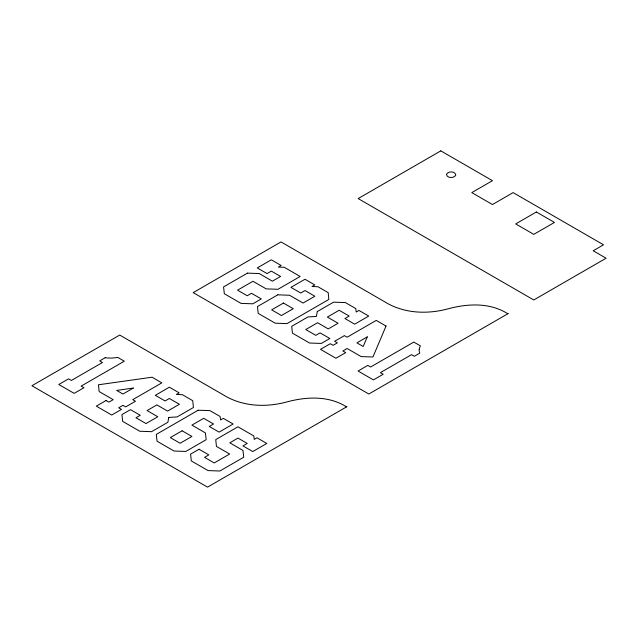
<?xml version="1.0" encoding="UTF-8"?>
<svg xmlns="http://www.w3.org/2000/svg" width="638" height="638" viewBox="0 0 638 638"><rect width="100%" height="100%" fill="white"/><g stroke="black" fill="none" stroke-linecap="round" stroke-linejoin="round"><path stroke-width="0.96" d="M105.134 357.743L99.711 360.877L102.503 362.488L71.368 380.463L68.569 378.852L58.792 384.491L74.16 393.367L83.937 387.721L81.138 386.11L124.306 361.188L117.775 357.408A35.696 20.607 0 0 1 111.387 358.07A19.236 11.101 0 0 1 110.685 358.062A25.169 14.53 0 0 1 105.142 357.727M346.984 406.621L207.525 487.137L31.9 385.743L119.713 335.046L223.021 394.691C242.041 406.637 265.544 407.698 286.789 401.948C306.495 396.645 328.61 395.52 346.538 406.885M508.287 313.497L368.82 394.021L193.194 292.627L281.007 241.922L384.315 301.567C403.336 313.513 426.838 314.574 448.083 308.824C467.79 303.521 489.904 302.396 507.832 313.76M419.19 349.536A35.704 20.615 0 0 1 420.386 345.86L413.799 342.08L370.63 367.002L367.831 365.383L358.062 371.029L373.429 379.897L383.199 374.259L380.407 372.64L411.542 354.664L414.341 356.283L419.764 353.149A25.169 14.53 0 0 1 419.198 349.943A19.236 11.101 0 0 1 419.246 349.536M446.48 174.437C446.951 178.441 454.471 178.488 455.803 174.995C455.325 170.992 447.812 170.944 446.48 174.437M168.759 417.435L167.882 422.26L151.573 431.679L139.778 431.248L122.656 421.367L121.954 414.572L130.479 409.652L140.248 415.298L135.966 417.762L146.014 423.56L157.809 416.758L147.091 410.569L156.9 404.907L167.611 411.095L179.406 404.285L169.365 398.487L165.09 400.951L155.313 395.313L169.365 387.202L179.142 392.841L176.375 394.436L182.308 394.667L192.724 400.68L193.426 407.515L177.149 416.909L168.759 417.435M317.285 311.567L316.376 316.416L308.018 316.919L291.702 326.337L292.443 333.148L309.566 343.029L321.329 343.435L329.854 338.515L320.077 332.876L315.802 335.341L305.754 329.543L317.549 322.732L328.267 328.921L338.076 323.259L327.358 317.078L339.153 310.267L349.193 316.065L344.919 318.529L354.688 324.176L368.74 316.065L358.971 310.419L356.203 312.014L355.805 308.593L345.389 302.579L333.562 302.173L317.285 311.567M386.03 326.042L372.959 356.977L361.196 356.61L347.144 348.5L342.861 350.972L345.692 352.599L335.923 358.245L320.515 349.353L330.293 343.715L333.092 345.325L337.366 342.853L334.639 341.282L344.408 335.636L347.144 337.215L376.26 320.404L386.03 326.042M367.265 336.88L363.181 346.474L356.913 342.853L367.265 336.88M440.81 150.863L358.165 198.577L533.783 299.972L606.1 258.223L593.188 250.766L603.516 244.801L513.119 192.612L492.464 204.543L471.801 192.612L492.464 180.682L440.81 150.863M247.456 273.12L223.563 286.917L224.337 293.743L241.052 303.393L252.815 303.808L261.269 298.919L251.5 293.281L247.217 295.753L237.543 290.162L252.983 281.254L266.19 288.878L277.953 289.293L300.163 276.469L284.253 267.282L278.359 267.067L281.119 265.472L271.317 259.81L257.266 267.928L267.067 273.59L271.349 271.118L280.584 276.445L272.394 281.175L259.219 273.566L247.456 273.12M277.817 294.812L257.465 306.567L258.207 313.378L275.193 323.187L286.988 323.61L328.841 299.445L328.203 292.659L317.955 286.741L312.022 286.51L314.789 284.915L304.98 279.253L290.928 287.363L300.737 293.025L305.012 290.553L314.853 296.239L303.058 303.042L289.58 295.266L277.817 294.812M106.075 400.505L96.306 406.151L111.706 415.043L121.475 409.397L118.684 407.786L122.959 405.313L125.694 406.892L135.463 401.246L132.736 399.667L161.853 382.864L152.075 377.217L98.491 384.77L99.137 391.557L113.189 399.667L108.907 402.139L106.075 400.505M133.31 388.056L122.959 394.029L116.69 390.408L133.31 388.056M283.447 303.042L271.652 309.853L281.462 315.515L293.257 308.704L283.447 303.042M536.367 211.991L515.703 223.922L533.783 234.361L554.446 222.431L536.367 211.991M198.147 410.234L156.294 434.398L157.036 441.209L174.014 451.018L185.81 451.449L206.17 439.694L205.396 432.907L191.91 425.123L203.705 418.313L213.547 423.991L209.272 426.463L219.073 432.125L233.125 424.015L223.324 418.353L220.557 419.948L220.15 416.518L209.91 410.609L198.147 410.234M182.109 430.786L170.314 437.588L180.115 443.25L191.91 436.448L182.109 430.786M199.056 449.248L190.595 454.128L191.304 460.923L208.02 470.573L219.847 471.019L243.748 457.223L242.966 450.436L229.792 442.828L237.982 438.099L247.217 443.426L242.934 445.898L252.744 451.56L266.796 443.45L256.986 437.788L254.227 439.383L253.852 435.977L237.95 426.79L215.74 439.614L216.449 446.409L229.656 454.033L214.224 462.941L204.551 457.358L208.833 454.886L199.056 449.248"/></g></svg>
